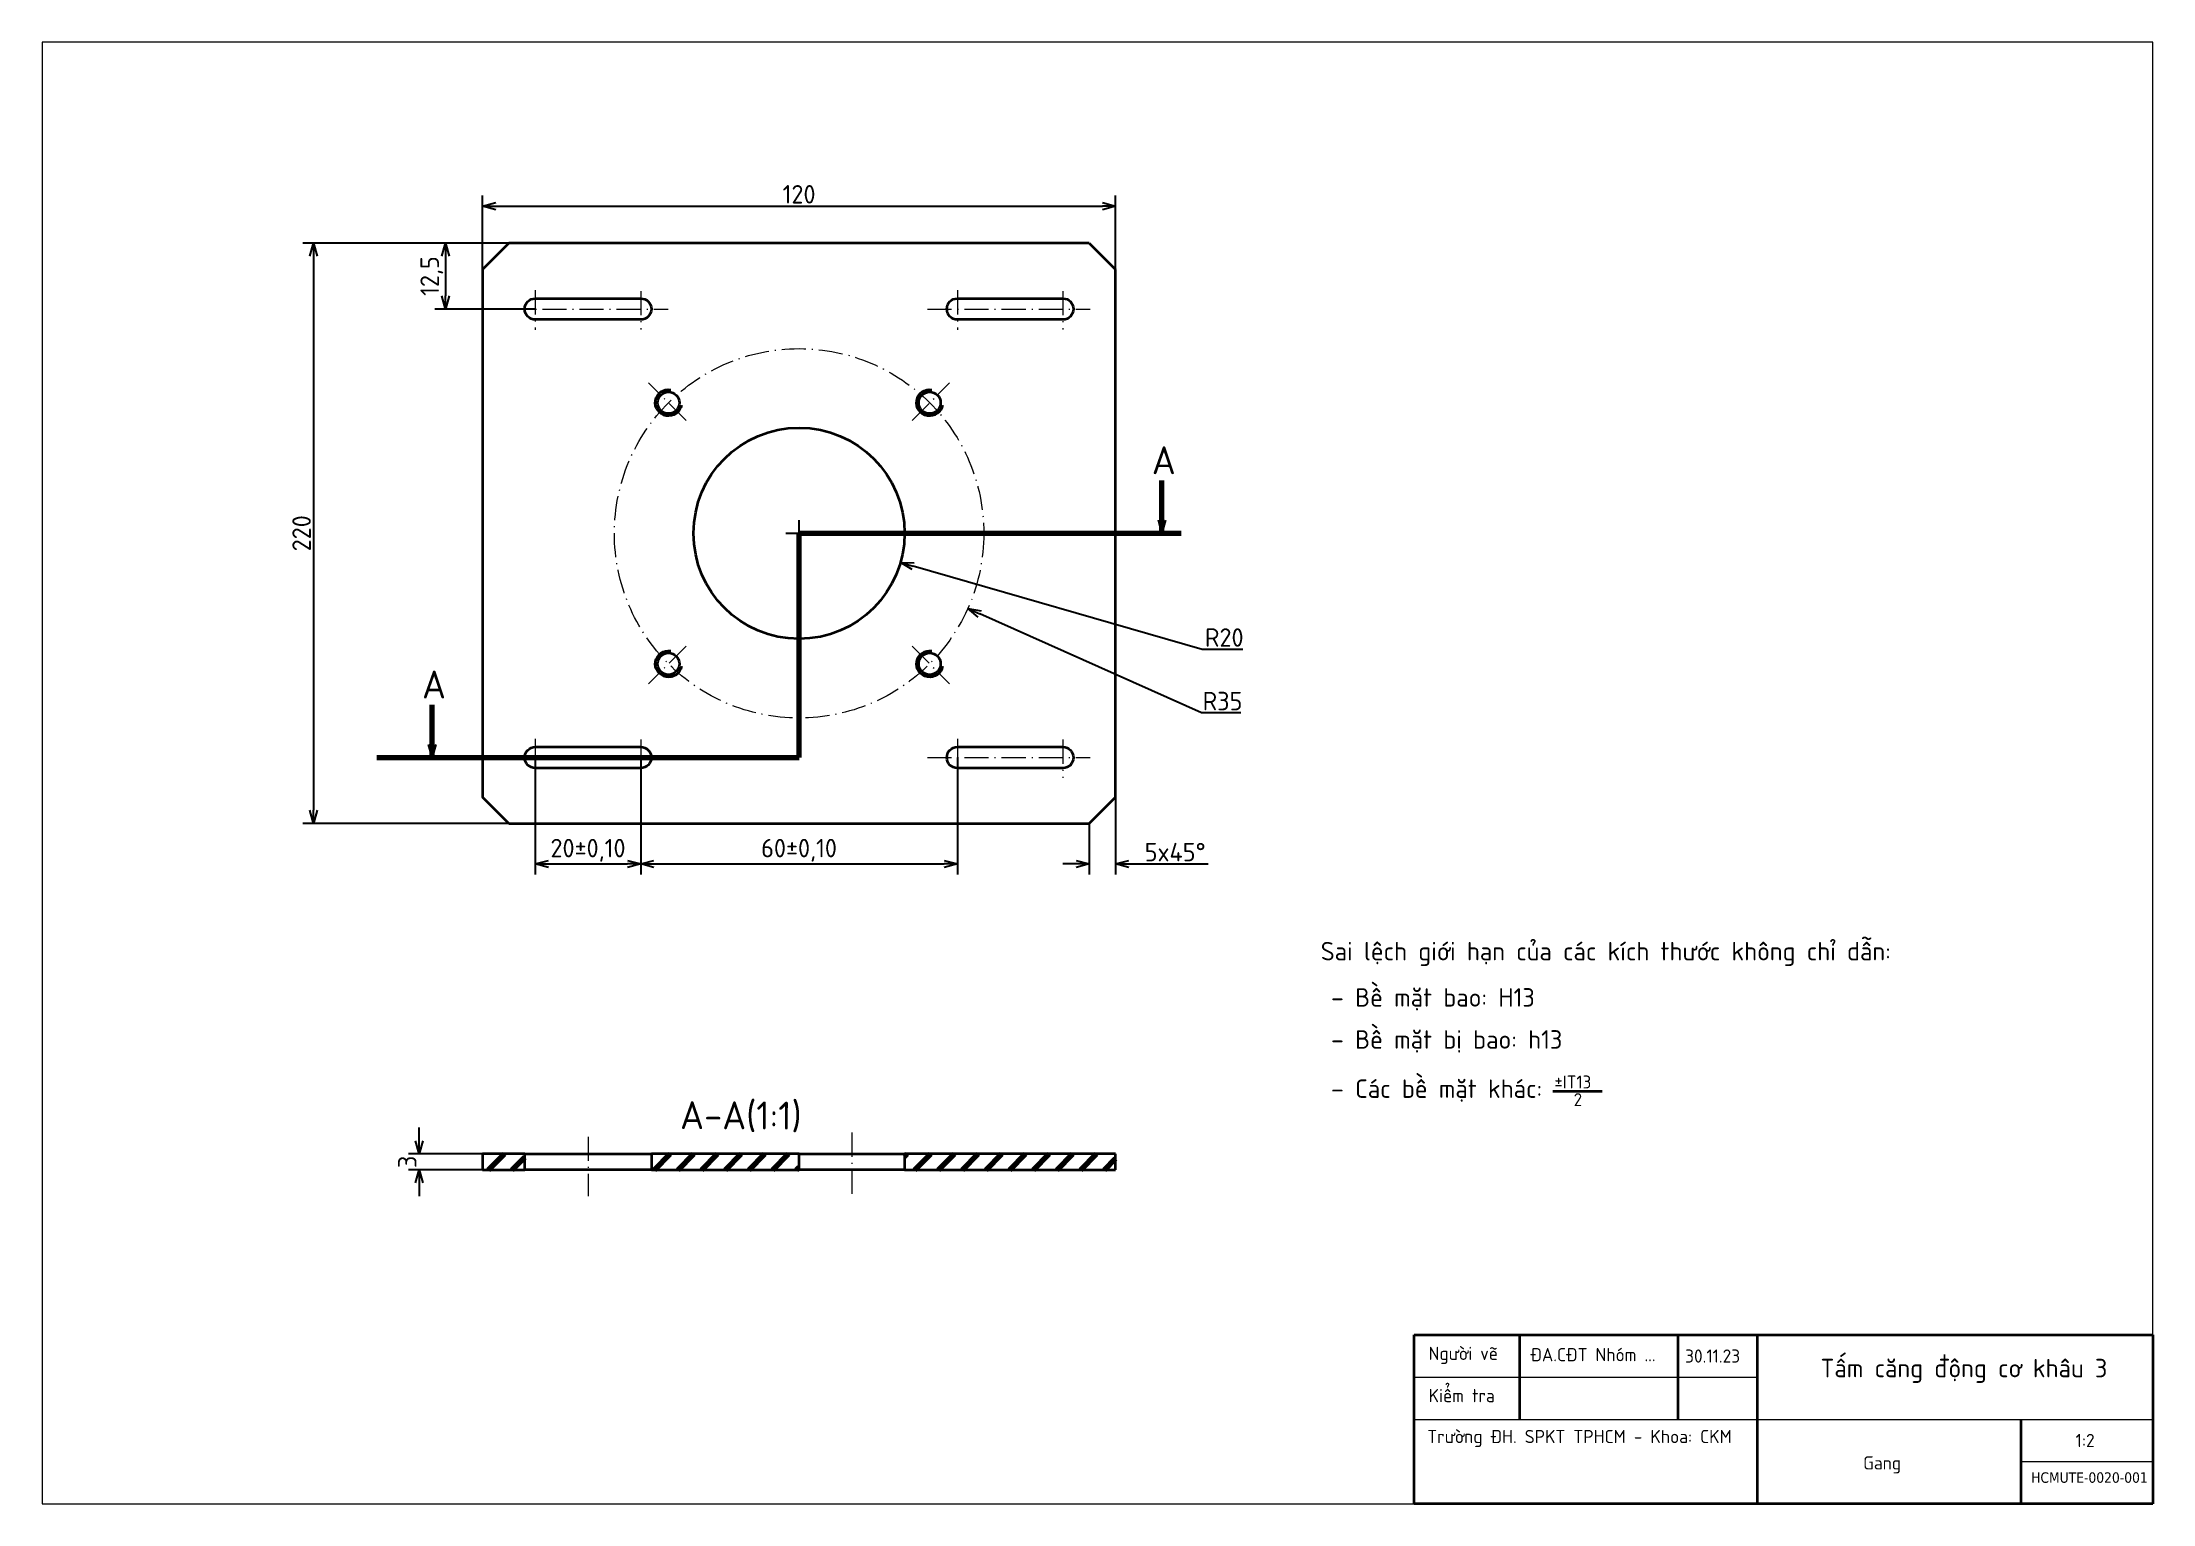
# Paper-space layout 'Sheet' of a CAD drawing. Header units: millimetres. Extents: x 10 to 410, y 10 to 287.
# The model-space entities are those that its viewports show. They can reach past a viewport. Long polylines and large blocks are cut down to what shows.
import ezdxf

# ---------------------------------------------------------------- set-up
doc = ezdxf.new("R2010")
doc.units = ezdxf.units.MM
doc.linetypes.add('Dash Dot', pattern=[7.03, 4.56, -1.14, 0.19, -1.14])
for name, color, linetype, lineweight in [('AM_5', 3, 'Continuous', 25), ('DuongTam', 7, 'Dash Dot', 13), ('NetDam', 7, 'Continuous', 35), ('Netmanh', 5, 'Continuous', 13), ('NetMatCat', 7, 'Continuous', 70)]:
    doc.layers.add(name, color=color, linetype=linetype, lineweight=lineweight)
doc.styles.add('Note Text (ISO)', font='tcvn+7284-2003r.ttf')
doc.dimstyles.new('Default (ISO)', dxfattribs={"dimtxt": 3.5, "dimasz": 2.5, "dimexe": 2, "dimexo": 0, "dimgap": 0.5, "dimtad": 0, "dimtih": 1, "dimtoh": 1, "dimtxsty": 'Note Text (ISO)', "dimblk": 'OPEN30', "dimblk1": 'OPEN30', "dimblk2": 'OPEN90', "dimcen": 2.5, "dimclrd": 256, "dimclre": 256, "dimclrt": 256, "dimazin": 0, "dimtfac": 1, "dimtofl": 0, "dimtmove": 0, "dimatfit": 3, "dimldrblk": 'OPEN30', "dimfxl": 1, "dimtolj": 1, "dimtzin": 0, "dimlwd": -1, "dimlwe": -1, "dimarcsym": 0})
doc.dimstyles.new('Default (ISO)$0', dxfattribs={"dimtxt": 3.5, "dimasz": 2.5, "dimexe": 2, "dimexo": 0, "dimgap": 0.5, "dimtad": 1, "dimtxsty": 'Note Text (ISO)', "dimblk": 'OPEN30', "dimblk1": 'OPEN30', "dimblk2": 'OPEN90', "dimcen": 2.5, "dimclrd": 256, "dimclre": 256, "dimclrt": 256, "dimazin": 0, "dimtfac": 1, "dimtofl": 0, "dimtmove": 0, "dimatfit": 3, "dimldrblk": 'OPEN30', "dimfxl": 1, "dimtolj": 1, "dimtzin": 0, "dimlwd": -1, "dimlwe": -1, "dimarcsym": 0})
doc.dimstyles.new('Default (ISO)$4', dxfattribs={"dimtxt": 3.5, "dimasz": 2.5, "dimexe": 2, "dimexo": 0, "dimgap": 0.5, "dimtad": 1, "dimtih": 1, "dimtoh": 1, "dimtxsty": 'Note Text (ISO)', "dimblk": 'OPEN30', "dimblk1": 'OPEN30', "dimblk2": 'OPEN90', "dimcen": 2.5, "dimclrd": 256, "dimclre": 256, "dimclrt": 256, "dimazin": 0, "dimtfac": 1, "dimtofl": 0, "dimtmove": 0, "dimatfit": 3, "dimldrblk": 'OPEN30', "dimfxl": 1, "dimtolj": 1, "dimtzin": 0, "dimlwd": -1, "dimlwe": -1, "dimarcsym": 0})

# ---------------------------------------------------------------- blocks, each defined once
blk = doc.blocks.new('*U10')
at = {"layer": 'DuongTam'}
blk.add_line((3.56, -3.56), (-3.56, 3.56), dxfattribs=at)
blk = doc.blocks.new('*U11')
at = {"layer": 'DuongTam', "color": 0, "linetype": 'ByBlock', "lineweight": -2, "transparency": 16777216}
blk.add_blockref('*U10', (128.48, 218.89), dxfattribs=at)
for p, rotation in [((178.41, 218.89), 270), ((128.48, 168.96), 89.99999999999997), ((178.41, 168.96), 180)]:
    blk.add_blockref('*U10', p, dxfattribs=dict(at, rotation=rotation))
blk = doc.blocks.new('_Open30')
at = {"color": 0, "linetype": 'ByBlock', "lineweight": -2}
for p, q in [((-1, 0.27), (0, 0)), ((0, 0), (-1, -0.27)), ((0, 0), (-1, 0))]:
    blk.add_line(p, q, dxfattribs=at)
blk = doc.blocks.new('_Open90')
at = {"color": 0, "linetype": 'ByBlock', "lineweight": -2}
for p, q in [((0, 0), (-1, 0)), ((-0.5, 0.5), (0, 0)), ((0, 0), (-0.5, -0.5))]:
    blk.add_line(p, q, dxfattribs=at)
blk = doc.blocks.new('*D12')
at = {"layer": 'AM_5', "linetype": 'Continuous', "transparency": 16777216}
for p, q in [((98.44, 248.93), (59.41, 248.93)), ((61.41, 246.43), (61.41, 141.43)), ((98.44, 138.93), (59.41, 138.93))]:
    blk.add_line(p, q, dxfattribs=at)
at = {"layer": 'Defpoints', "color": 0, "transparency": 16777216}
for p in [(98.44, 248.93), (61.41, 138.93), (98.44, 138.93)]:
    blk.add_point(p, dxfattribs=at)
at = {"layer": 'AM_5', "transparency": 16777216, "xscale": 2.5, "yscale": 2.5, "zscale": 2.5}
for p, rotation in [((61.41, 248.93), 90), ((61.41, 138.93), 270)]:
    blk.add_blockref('_Open30', p, dxfattribs=dict(at, rotation=rotation))
at = {"layer": 'AM_5', "transparency": 16777216, "insert": (59.16, 193.93), "char_height": 3.5, "attachment_point": 5, "rotation": 90, "style": 'Note Text (ISO)'}
blk.add_mtext('\\A1;220', dxfattribs=at)
blk = doc.blocks.new('*D13')
at = {"layer": 'AM_5', "linetype": 'Continuous', "transparency": 16777216}
for p, q in [((98.44, 248.93), (84.44, 248.93)), ((86.44, 246.43), (86.44, 238.93)), ((103.44, 236.43), (84.44, 236.43))]:
    blk.add_line(p, q, dxfattribs=at)
at = {"layer": 'Defpoints', "color": 0, "transparency": 16777216}
for p in [(98.44, 248.93), (86.44, 236.43), (103.44, 236.43)]:
    blk.add_point(p, dxfattribs=at)
at = {"layer": 'AM_5', "transparency": 16777216, "xscale": 2.5, "yscale": 2.5, "zscale": 2.5}
for p, rotation in [((86.44, 248.93), 90), ((86.44, 236.43), 270)]:
    blk.add_blockref('_Open30', p, dxfattribs=dict(at, rotation=rotation))
at = {"layer": 'AM_5', "transparency": 16777216, "insert": (83.84, 242.68), "char_height": 3.5, "attachment_point": 5, "rotation": 90, "style": 'Note Text (ISO)'}
blk.add_mtext('\\A1;12,5', dxfattribs=at)
blk = doc.blocks.new('*D14')
at = {"layer": 'AM_5', "linetype": 'Continuous', "transparency": 16777216}
for p, q in [((81.44, 78.81), (81.44, 81.31)), ((93.44, 76.31), (79.44, 76.31)), ((93.44, 73.31), (79.44, 73.31)), ((81.44, 70.81), (81.44, 68.31))]:
    blk.add_line(p, q, dxfattribs=at)
at = {"layer": 'Defpoints', "color": 0, "transparency": 16777216}
for p in [(93.44, 76.31), (81.44, 73.31), (93.44, 73.31)]:
    blk.add_point(p, dxfattribs=at)
at = {"layer": 'AM_5', "transparency": 16777216, "xscale": 2.5, "yscale": 2.5, "zscale": 2.5}
for p, rotation in [((81.44, 76.31), 270), ((81.44, 73.31), 90)]:
    blk.add_blockref('_Open30', p, dxfattribs=dict(at, rotation=rotation))
at = {"layer": 'AM_5', "transparency": 16777216, "insert": (79.19, 74.81), "char_height": 3.5, "attachment_point": 5, "rotation": 90, "style": 'Note Text (ISO)'}
blk.add_mtext('\\A1;3', dxfattribs=at)
blk = doc.blocks.new('*D15')
at = {"layer": 'AM_5', "linetype": 'Continuous', "transparency": 16777216}
for p, q in [((93.44, 243.93), (93.44, 257.93)), ((213.44, 243.93), (213.44, 257.93)), ((95.94, 255.93), (210.94, 255.93))]:
    blk.add_line(p, q, dxfattribs=at)
at = {"layer": 'Defpoints', "color": 0, "transparency": 16777216}
for p in [(213.44, 255.93), (93.44, 243.93), (213.44, 243.93)]:
    blk.add_point(p, dxfattribs=at)
at = {"layer": 'AM_5', "transparency": 16777216, "xscale": 2.5, "yscale": 2.5, "zscale": 2.5, "rotation": 180}
blk.add_blockref('_Open30', (93.44, 255.93), dxfattribs=at)
at = {"layer": 'AM_5', "transparency": 16777216, "xscale": 2.5, "yscale": 2.5, "zscale": 2.5}
blk.add_blockref('_Open30', (213.44, 255.93), dxfattribs=at)
at = {"layer": 'AM_5', "transparency": 16777216, "insert": (153.44, 258.18), "char_height": 3.5, "attachment_point": 5, "style": 'Note Text (ISO)'}
blk.add_mtext('\\A1;120', dxfattribs=at)
blk = doc.blocks.new('*D16')
at = {"layer": 'AM_5', "linetype": 'Continuous', "transparency": 16777216}
for p, q in [((103.44, 151.43), (103.44, 129.26)), ((123.44, 151.43), (123.44, 129.26)), ((105.94, 131.26), (120.94, 131.26))]:
    blk.add_line(p, q, dxfattribs=at)
at = {"layer": 'Defpoints', "color": 0, "transparency": 16777216}
for p in [(103.44, 151.43), (123.44, 151.43), (123.44, 131.26)]:
    blk.add_point(p, dxfattribs=at)
at = {"layer": 'AM_5', "transparency": 16777216, "xscale": 2.5, "yscale": 2.5, "zscale": 2.5, "rotation": 180}
blk.add_blockref('_Open30', (103.44, 131.26), dxfattribs=at)
at = {"layer": 'AM_5', "transparency": 16777216, "xscale": 2.5, "yscale": 2.5, "zscale": 2.5}
blk.add_blockref('_Open30', (123.44, 131.26), dxfattribs=at)
at = {"layer": 'AM_5', "transparency": 16777216, "insert": (113.44, 133.86), "char_height": 3.5, "attachment_point": 5, "style": 'Note Text (ISO)'}
blk.add_mtext('\\A1;20{}{\\C2;%%p0,10}', dxfattribs=at)
blk = doc.blocks.new('*D17')
at = {"layer": 'AM_5', "linetype": 'Continuous', "transparency": 16777216}
for p, q in [((123.44, 151.43), (123.44, 129.26)), ((183.44, 151.43), (183.44, 129.26)), ((125.94, 131.26), (180.94, 131.26))]:
    blk.add_line(p, q, dxfattribs=at)
at = {"layer": 'Defpoints', "color": 0, "transparency": 16777216}
for p in [(123.44, 151.43), (183.44, 151.43), (183.44, 131.26)]:
    blk.add_point(p, dxfattribs=at)
at = {"layer": 'AM_5', "transparency": 16777216, "xscale": 2.5, "yscale": 2.5, "zscale": 2.5, "rotation": 180}
blk.add_blockref('_Open30', (123.44, 131.26), dxfattribs=at)
at = {"layer": 'AM_5', "transparency": 16777216, "xscale": 2.5, "yscale": 2.5, "zscale": 2.5}
blk.add_blockref('_Open30', (183.44, 131.26), dxfattribs=at)
at = {"layer": 'AM_5', "transparency": 16777216, "insert": (153.44, 133.86), "char_height": 3.5, "attachment_point": 5, "style": 'Note Text (ISO)'}
blk.add_mtext('\\A1;60{}{\\C2;%%p0,10}', dxfattribs=at)
blk = doc.blocks.new('*D18')
at = {"layer": 'AM_5', "linetype": 'Continuous', "transparency": 16777216}
for p, q in [((213.44, 143.93), (213.44, 129.26)), ((208.44, 138.93), (208.44, 129.26)), ((205.94, 131.26), (203.44, 131.26)), ((215.94, 131.26), (230.99, 131.26))]:
    blk.add_line(p, q, dxfattribs=at)
at = {"layer": 'Defpoints', "color": 0, "transparency": 16777216}
for p in [(213.44, 143.93), (208.44, 138.93), (213.44, 131.26)]:
    blk.add_point(p, dxfattribs=at)
at = {"layer": 'AM_5', "transparency": 16777216, "xscale": 2.5, "yscale": 2.5, "zscale": 2.5}
blk.add_blockref('_Open30', (208.44, 131.26), dxfattribs=at)
at = {"layer": 'AM_5', "transparency": 16777216, "xscale": 2.5, "yscale": 2.5, "zscale": 2.5, "rotation": 180}
blk.add_blockref('_Open30', (213.44, 131.26), dxfattribs=at)
at = {"layer": 'AM_5', "transparency": 16777216, "insert": (224.72, 133.51), "char_height": 3.5, "attachment_point": 5, "style": 'Note Text (ISO)'}
blk.add_mtext('\\A1;5x45%%D', dxfattribs=at)
blk = doc.blocks.new('*D19')
at = {"layer": 'AM_5', "transparency": 16777216}
for p, q in [((153.44, 191.43), (153.44, 196.43)), ((150.94, 193.93), (155.94, 193.93))]:
    blk.add_line(p, q, dxfattribs=at)
at = {"layer": 'AM_5', "linetype": 'Continuous', "transparency": 16777216}
for p, q in [((229.69, 159.88), (187.69, 178.64)), ((237.19, 159.88), (229.69, 159.88))]:
    blk.add_line(p, q, dxfattribs=at)
at = {"layer": 'Defpoints', "color": 0, "transparency": 16777216}
for p in [(153.44, 193.93), (185.4, 179.66)]:
    blk.add_point(p, dxfattribs=at)
at = {"layer": 'AM_5', "transparency": 16777216, "xscale": 2.5, "yscale": 2.5, "zscale": 2.5, "rotation": 155.9382274522528}
blk.add_blockref('_Open30', (185.4, 179.66), dxfattribs=at)
at = {"layer": 'AM_5', "transparency": 16777216, "insert": (233.69, 162.13), "char_height": 3.5, "attachment_point": 5, "style": 'Note Text (ISO)'}
blk.add_mtext('\\A1;R35', dxfattribs=at)
blk = doc.blocks.new('*D20')
at = {"layer": 'AM_5', "transparency": 16777216}
for p, q in [((153.44, 191.43), (153.44, 196.43)), ((150.94, 193.93), (155.94, 193.93))]:
    blk.add_line(p, q, dxfattribs=at)
at = {"layer": 'AM_5', "linetype": 'Continuous', "transparency": 16777216}
for p, q in [((229.84, 171.93), (175.07, 187.7)), ((237.52, 171.93), (229.84, 171.93))]:
    blk.add_line(p, q, dxfattribs=at)
at = {"layer": 'Defpoints', "color": 0, "transparency": 16777216}
for p in [(153.44, 193.93), (172.66, 188.39)]:
    blk.add_point(p, dxfattribs=at)
at = {"layer": 'AM_5', "transparency": 16777216, "xscale": 2.5, "yscale": 2.5, "zscale": 2.5, "rotation": 163.9381787971798}
blk.add_blockref('_Open30', (172.66, 188.39), dxfattribs=at)
at = {"layer": 'AM_5', "transparency": 16777216, "insert": (234.02, 174.18), "char_height": 3.5, "attachment_point": 5, "style": 'Note Text (ISO)'}
blk.add_mtext('\\A1;R20', dxfattribs=at)

msp = doc.modelspace()

# ---------------------------------------------------------------- hatches: boundary and pattern name
at = {"layer": 'NetMatCat'}
h = msp.add_hatch(dxfattribs=at)
h.set_pattern_fill('ANSI31', color=256, scale=2)
h.paths.add_polyline_path([(338.88, 200.22), (282.88, 200.22), (282.88, 194.22), (338.88, 194.22)])
h.paths.add_polyline_path([(234.88, 200.22), (218.88, 200.22), (218.88, 194.22), (234.88, 194.22)])
h.paths.add_polyline_path([(458.88, 200.22), (378.88, 200.22), (378.88, 194.22), (458.88, 194.22)])

# ---------------------------------------------------------------- linework, layer by layer
at = {"layer": 'NetDam'}
for p, q in [((218.88, 535.46), (228.88, 545.46)), ((448.88, 545.46), (228.88, 545.46)), ((448.88, 545.46), (458.88, 535.46)), ((218.88, 535.46), (218.88, 335.46)), ((458.88, 335.46), (458.88, 535.46)), ((238.88, 524.46), (278.88, 524.46)), ((398.88, 524.46), (438.88, 524.46)), ((278.88, 516.46), (238.88, 516.46)), ((438.88, 516.46), (398.88, 516.46)), ((238.88, 354.46), (278.88, 354.46)), ((398.88, 354.46), (438.88, 354.46)), ((278.88, 346.46), (238.88, 346.46)), ((438.88, 346.46), (398.88, 346.46)), ((228.88, 325.46), (218.88, 335.46)), ((458.88, 335.46), (448.88, 325.46)), ((228.88, 325.46), (448.88, 325.46)), ((218.88, 200.22), (218.88, 194.22)), ((234.88, 200.22), (218.88, 200.22)), ((234.88, 200.22), (238.88, 200.22)), ((234.88, 194.22), (234.88, 200.22)), ((238.88, 200.22), (278.88, 200.22)), ((278.88, 200.22), (282.88, 200.22)), ((282.88, 200.22), (282.88, 194.22)), ((338.88, 200.22), (282.88, 200.22)), ((338.88, 200.22), (378.88, 200.22)), ((338.88, 194.22), (338.88, 200.22)), ((378.88, 200.22), (378.88, 194.22)), ((458.88, 200.22), (378.88, 200.22)), ((458.88, 194.22), (458.88, 200.22)), ((218.88, 194.22), (234.88, 194.22)), ((238.88, 194.22), (234.88, 194.22)), ((278.88, 194.22), (238.88, 194.22)), ((282.88, 194.22), (278.88, 194.22)), ((282.88, 194.22), (338.88, 194.22)), ((378.88, 194.22), (338.88, 194.22)), ((378.88, 194.22), (458.88, 194.22))]:
    msp.add_line(p, q, dxfattribs=at)
for centre, radius in [((289.39, 484.95), 4.13), ((388.38, 484.95), 4.13), ((338.88, 435.46), 40), ((289.39, 385.96), 4.13), ((388.38, 385.96), 4.13)]:
    msp.add_circle(centre, radius, dxfattribs=at)
at = {"layer": 'NetDam', "extrusion": (0, 0, -1)}
for centre, radius, start, end in [((-238.88, 520.46), 4, 270, 90), ((-278.88, 520.46), 4, 90, 270), ((-398.88, 520.46), 4, 270, 90), ((-438.88, 520.46), 4, 90, 270), ((-289.39, 484.95), 5, 190, 100), ((-388.38, 484.95), 5, 190, 100), ((-289.39, 385.96), 5, 190, 100), ((-388.38, 385.96), 5, 190, 100), ((-238.88, 350.46), 4, 270, 90), ((-278.88, 350.46), 4, 90, 270), ((-398.88, 350.46), 4, 270, 90), ((-438.88, 350.46), 4, 90, 270)]:
    msp.add_arc(centre, radius, start, end, dxfattribs=at)

psp = doc.layouts.new('Sheet')

# ---------------------------------------------------------------- linework, layer by layer
at = {"layer": 'DuongTam'}
for p, q in [((97.7749, 236.4257), (128.6082, 236.4257)), ((103.4436, 239.981), (103.4436, 232.4727)), ((123.4436, 239.819), (123.4436, 232.5807)), ((177.7749, 236.4257), (208.6082, 236.4257)), ((183.4436, 239.981), (183.4436, 232.4727)), ((203.4436, 239.819), (203.4436, 232.5807)), ((103.4436, 154.981), (103.4436, 147.4727)), ((123.4436, 154.819), (123.4436, 147.5807)), ((183.4436, 154.981), (183.4436, 147.4727)), ((203.4436, 154.819), (203.4436, 147.5807)), ((97.7749, 151.4257), (128.6082, 151.4257)), ((177.7749, 151.4257), (208.6082, 151.4257)), ((163.4436, 80.3372), (163.4436, 67.8118)), ((113.4436, 79.5445), (113.4436, 68.2874))]:
    psp.add_line(p, q, dxfattribs=at)
psp.add_circle((153.4436, 193.9257), 35, dxfattribs=at)
at = {"layer": 'NetDam', "linetype": 'Continuous', "lineweight": 35}
psp.add_line((296.3164, 88.232), (305.6697, 88.232), dxfattribs=at)
at = {"layer": 'NetDam'}
for p, q in [((270, 42), (410, 42)), ((270, 10), (270, 42)), ((290, 42), (290, 26)), ((320, 42), (320, 26)), ((335, 42), (335, 10)), ((410, 42), (410, 10)), ((385, 26), (385, 10)), ((410, 10), (270, 10))]:
    psp.add_line(p, q, dxfattribs=at)
at = {"layer": 'Netmanh'}
for p, q in [((270, 34), (335, 34)), ((270, 26), (410, 26)), ((385, 18), (410, 18))]:
    psp.add_line(p, q, dxfattribs=at)
at = {"layer": 'NetMatCat'}
for p, q in [((153.4436, 151.4257), (153.4436, 193.9257)), ((153.4436, 193.9257), (225.8546, 193.9257)), ((73.4115, 151.4257), (153.4436, 151.4257))]:
    psp.add_line(p, q, dxfattribs=at)

# ---------------------------------------------------------------- block references
at = {"layer": 'DuongTam'}
psp.add_blockref('*U11', (0, 0), dxfattribs=at)

# ---------------------------------------------------------------- texts
at = {"layer": 'NetDam', "attachment_point": 1}
for s, insert, char_height in [('{\\fTCVN 7284|b0|i0|c0|p34;Sai lệch giới hạn của các kích thước không chỉ dẫn:}', (252.3088, 116.4826), 3.5), ('{\\fTCVN 7284|b0|i0|c0|p34; – Bề mặt bao: H13}', (252.1296, 107.7198), 3.5), ('{\\fTCVN 7284|b0|i0|c0|p34; – Bề mặt bị bao: h13}', (252.1296, 99.7511), 3.5), ('{\\fTCVN 7284|b0|i0|c0|p34; – Các bề mặt khác: }', (252.1296, 90.4217), 3.5), ('{\\fTCVN 7284|b0|i0|c0|p34;±IT13}', (296.581, 91.1678), 2.45), ('{\\fTCVN 7284|b0|i0|c0|p34;2}', (300.2502, 87.8237), 2.45), ('{\\fTCVN 7284|b0|i0|c0|p34;Người vẽ}', (272.75, 39.75), 2.5), ('{\\fTCVN 7284|b0|i0|c0|p34;ĐA.CĐT Nhóm ...}', (292.04, 39.5113), 2.5), ('{\\fTCVN 7284|b0|i0|c0|p34;30.11.23}', (321.374, 39.25), 2.5), ('{\\fTCVN 7284|b0|i0|c0|p34;Tấm căng động cơ khâu 3}', (347.0267, 37.4682), 3.5), ('{\\fTCVN 7284|b0|i0|c0|p34;Kiểm tra}', (272.75, 31.75), 2.5), ('{\\fTCVN 7284|b0|i0|c0|p34;Trường ĐH. SPKT TPHCM - Khoa: CKM}', (272.498, 24), 2.5), ('{\\fTCVN 7284|b0|i0|c0|p34;1:2}', (395.374, 23.25), 2.5), ('{\\fTCVN 7284|b0|i0|c0|p34;Gang}', (355.11, 19), 2.5), ('{\\fTahoma|b0|i0|c0|p34;\\H0.79167x;HCMUTE-0020-001}', (386.9493, 15.9617), 2.5)]:
    psp.add_mtext(s, dxfattribs=dict(at, insert=insert, char_height=char_height))
at = {"layer": 'NetMatCat', "style": 'Note Text (ISO)'}
for s, height, p in [('A', 5.2995, (220.2923, 205.1378)), ('A', 5.2995, (81.9788, 162.6378)), ('A-A(1:1)', 5.29954, (130.8841, 81.0215))]:
    psp.add_text(s, height=height, rotation=359.701707, dxfattribs=at).set_placement(p)

# ---------------------------------------------------------------- dimensions: what is measured, and where the dimension line sits
at = {"layer": 'AM_5'}
dim = psp.add_linear_dim(base=(213.4436, 255.9257), p1=(93.4436, 243.9257), p2=(213.4436, 243.9257), dimstyle='Default (ISO)$0', override={"dimlfac": -1, "dimpost": ''}, dxfattribs=at)
dim.commit()
dim.dimension.update_dxf_attribs({"geometry": '*D15', "text_midpoint": (153.4436, 258.1757)})
for base, p1, p2, angle, override, picture, middle in [((61.4115, 138.9257), (98.4436, 248.9257), (98.4436, 138.9257), 90, {"dimlfac": -2, "dimpost": ''}, '*D12', (59.1615, 193.9257)), ((86.4436, 236.4257), (98.4436, 248.9257), (103.4436, 236.4257), 90, {"dimpost": ''}, '*D13', (83.8436, 242.6757)), ((213.4436, 131.2607), (208.4436, 138.9257), (213.4436, 143.9257), 0, {"dimlfac": -1, "dimpost": 'x45%%D'}, '*D18', (224.7186, 133.5107)), ((81.4436, 73.3085), (93.4436, 76.3085), (93.4436, 73.3085), 90, {"dimlfac": -1, "dimpost": ''}, '*D14', (79.1936, 74.8085))]:
    dim = psp.add_linear_dim(base=base, p1=p1, p2=p2, angle=angle, dimstyle='Default (ISO)$0', override=override, dxfattribs=at)
    dim.commit()
    dim.dimension.update_dxf_attribs({"geometry": picture, "text_midpoint": middle})
for mpoint, override, picture, middle in [((185.4023, 179.6554), {"dimpost": ''}, '*D19', (233.691, 159.8795)), ((172.6628, 188.3922), {"dimlfac": -1}, '*D20', (234.0168, 171.9296))]:
    dim = psp.add_radius_dim(center=(153.4436, 193.9257), mpoint=mpoint, dimstyle='Default (ISO)$4', override=override, dxfattribs=at)
    dim.commit()
    dim.dimension.update_dxf_attribs({"geometry": picture, "text_midpoint": middle, "dimtype": 164})
dim = psp.add_linear_dim(base=(123.4436, 131.2607), p1=(103.4436, 151.4257), p2=(123.4436, 151.4257), angle=0, text='<>{}{\\C2;%%p0,10}', dimstyle='Default (ISO)$0', override={"dimtp": 0.1, "dimtm": 0.1, "dimtdec": 2, "dimtzin": 0}, dxfattribs=at)
dim.commit()
dim.dimension.update_dxf_attribs({"geometry": '*D16', "text_midpoint": (113.4436, 131.2607), "dimtype": 160})
dim = psp.add_linear_dim(base=(183.4436, 131.2607), p1=(123.4436, 151.4257), p2=(183.4436, 151.4257), angle=0, text='<>{}{\\C2;%%p0,10}', dimstyle='Default (ISO)$0', override={"dimtp": 0.1, "dimtm": 0.1, "dimtdec": 2, "dimtzin": 0}, dxfattribs=at)
dim.commit()
dim.dimension.update_dxf_attribs({"geometry": '*D17', "text_midpoint": (153.4436, 133.8607)})

# ---------------------------------------------------------------- leaders
at = {"layer": 'NetMatCat'}
for points in [[(222.2119, 193.9257), (222.2119, 203.9257)], [(83.8984, 151.4257), (83.8984, 161.4257)]]:
    psp.add_leader(points, dimstyle='Default (ISO)', dxfattribs=at)

# ---------------------------------------------------------------- viewports
at = {"layer": 'NetDam'}
psp.add_viewport(center=(210, 148.5), size=(400, 277), view_center_point=(451.9958, 344.6038), view_height=554, dxfattribs=at)

doc.saveas('drawing.dxf')
